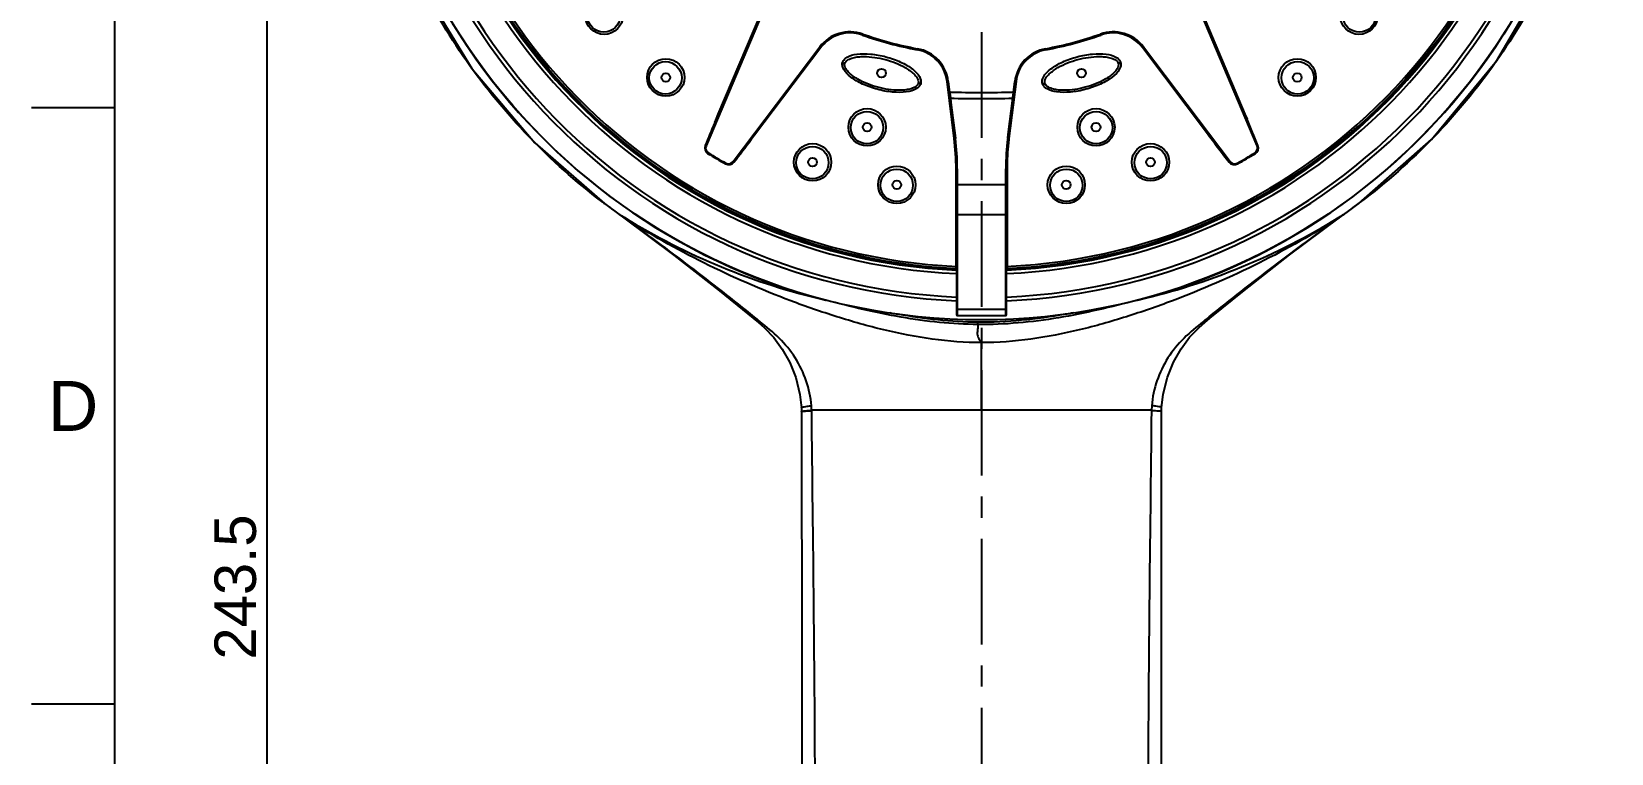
# Model space of a CAD drawing. Header units: millimetres. Extents: x 2652 to 2862, y 294 to 591.
# Drawn here: x 2652.1 to 2747.2, y 439 to 482.5 of the extents above; entities that cross this region are included whole.
import ezdxf

# ---------------------------------------------------------------- set-up
doc = ezdxf.new("R2010")
doc.units = ezdxf.units.MM
doc.header["$LTSCALE"] = 0.1
doc.linetypes.add('CENTERX2', pattern=[101.6, 63.5, -12.7, 12.7, -12.7])
for name, color, linetype in [('CENTER', 1, 'CENTERX2'), ('DIM', 3, 'Continuous'), ('FORM', 7, 'Continuous')]:
    doc.layers.add(name, color=color, linetype=linetype)
doc.styles.get("Standard").update_dxf_attribs({"font": 'arial.ttf'})
doc.dimstyles.new('ISO-25', dxfattribs={"dimtxt": 2.5, "dimasz": 2.5, "dimexe": 1.25, "dimexo": 0.625, "dimtad": 1, "dimlfac": 1.333333, "dimtxsty": 'Standard', "dimcen": 2.5, "dimadec": 0, "dimazin": 0, "dimtfac": 1, "dimtmove": 0, "dimatfit": 3, "dimfxl": 0, "dimarcsym": 0})

# ---------------------------------------------------------------- blocks, each defined once
blk = doc.blocks.new('*D19')
at = {"layer": 'Defpoints', "color": 0}
for p in [(2666.242, 540.393), (2709.416, 540.393), (2709.255, 357.713)]:
    blk.add_point(p, dxfattribs=at)
at = {"layer": 'DIM', "color": 0, "lineweight": -2}
for p, q in [((2708.791, 540.393), (2664.992, 540.393)), ((2666.242, 360.213), (2666.242, 537.893)), ((2708.63, 357.713), (2664.992, 357.713))]:
    blk.add_line(p, q, dxfattribs=at)
at = {"layer": 'DIM', "color": 0}
for points in [[(2665.825, 537.893), (2666.658, 537.893), (2666.242, 540.393)], [(2665.825, 360.213), (2666.658, 360.213), (2666.242, 357.713)]]:
    blk.add_solid(points, dxfattribs=at)
at = {"layer": 'DIM', "color": 0, "insert": (2664.339, 449.053), "char_height": 2.5, "attachment_point": 5, "rotation": 90}
blk.add_mtext('243.5', dxfattribs=at)

msp = doc.modelspace()

# ---------------------------------------------------------------- linework, layer by layer
at = {"color": 7, "linetype": 'Continuous'}
for p, q in [((2696.0404, 483.5577), (2692.6687, 475.5934)), ((2696.009, 483.5768), (2693.3233, 477.2326)), ((2693.3992, 477.5055), (2695.9773, 483.5955)), ((2725.8404, 475.5934), (2722.4688, 483.5577)), ((2725.2043, 477.1892), (2722.5002, 483.5768)), ((2722.5319, 483.5955), (2725.11, 477.5055)), ((2702.1016, 482.3322), (2702.0797, 482.2706)), ((2716.4076, 482.3322), (2716.4295, 482.2706)), ((2694.2973, 474.6531), (2699.5088, 481.5552)), ((2695.3613, 476.0019), (2699.5411, 481.5376)), ((2699.573, 481.5195), (2695.5881, 476.2418)), ((2699.5088, 481.5552), (2699.5411, 481.5376)), ((2699.5411, 481.5376), (2699.573, 481.5195)), ((2705.3951, 481.4497), (2705.3833, 481.3854)), ((2713.1141, 481.4497), (2713.1259, 481.3854)), ((2718.9681, 481.5376), (2718.9361, 481.5195)), ((2722.9211, 476.2418), (2718.9361, 481.5195)), ((2719.0004, 481.5552), (2718.9681, 481.5376)), ((2718.9681, 481.5376), (2722.954, 476.2588)), ((2719.0004, 481.5552), (2724.2119, 474.6531)), ((2707.6041, 476.0429), (2707.1786, 479.4816)), ((2707.2153, 479.4813), (2707.1786, 479.4816)), ((2707.2153, 479.4813), (2707.641, 476.0419)), ((2707.2521, 479.4804), (2707.2153, 479.4813)), ((2707.2521, 479.4804), (2707.3316, 478.8377)), ((2710.8682, 476.0419), (2711.2938, 479.4813)), ((2711.3306, 479.4816), (2710.905, 476.0429)), ((2711.1776, 478.8377), (2711.2571, 479.4804)), ((2711.2571, 479.4804), (2711.2938, 479.4813)), ((2711.2938, 479.4813), (2711.3306, 479.4816)), ((2707.3316, 478.8377), (2707.2949, 478.8388)), ((2707.3316, 478.8377), (2707.3431, 478.7502)), ((2707.3431, 478.7502), (2707.3547, 478.662)), ((2707.3547, 478.662), (2707.3797, 478.471)), ((2707.3797, 478.471), (2707.4117, 478.214)), ((2710.8584, 476.2888), (2711.1294, 478.471)), ((2711.1294, 478.471), (2711.1405, 478.5549)), ((2711.1405, 478.5549), (2711.1518, 478.6415)), ((2711.1518, 478.6415), (2711.1776, 478.8377)), ((2711.1776, 478.8377), (2711.2143, 478.8388)), ((2693.2898, 477.2467), (2693.3992, 477.5055)), ((2693.4303, 477.4856), (2693.3992, 477.5055)), ((2707.4117, 478.214), (2707.6782, 476.0682)), ((2725.0789, 477.4856), (2725.11, 477.5055)), ((2725.11, 477.5055), (2725.2377, 477.2032)), ((2693.1893, 477.0077), (2693.2898, 477.2467)), ((2692.6428, 475.6077), (2692.6191, 475.6195)), ((2692.6687, 475.5934), (2692.6428, 475.6077)), ((2695.5881, 476.2418), (2695.3901, 475.9801)), ((2695.5552, 476.2588), (2695.5881, 476.2418)), ((2707.641, 476.0419), (2707.6041, 476.0429)), ((2707.6782, 476.0682), (2707.6809, 476.0464)), ((2710.8282, 476.0462), (2710.8309, 476.0682)), ((2710.8309, 476.0682), (2710.8584, 476.2888)), ((2710.8682, 476.0419), (2710.905, 476.0429)), ((2722.954, 476.2588), (2722.9211, 476.2418)), ((2725.8404, 475.5934), (2725.8663, 475.6077)), ((2725.8663, 475.6077), (2725.8901, 475.6195)), ((2692.8052, 475.1727), (2692.7801, 475.131)), ((2694.2973, 474.6531), (2694.3227, 474.6379)), ((2694.3227, 474.6379), (2694.3448, 474.6232)), ((2724.1865, 474.6379), (2724.1644, 474.6232)), ((2724.2119, 474.6531), (2724.1865, 474.6379)), ((2725.7039, 475.1727), (2725.7291, 475.131)), ((2693.8647, 474.561), (2693.8412, 474.5184)), ((2707.7174, 468.2703), (2707.7174, 474.2055)), ((2707.7546, 474.1995), (2707.7174, 474.2055)), ((2707.7546, 474.1995), (2707.7546, 465.4258)), ((2707.7921, 474.2281), (2707.7921, 465.3882)), ((2710.7171, 465.3882), (2710.7171, 474.2281)), ((2710.7546, 474.1995), (2710.7918, 474.2055)), ((2710.7546, 465.4258), (2710.7546, 474.1995)), ((2710.7918, 474.2055), (2710.7918, 468.2703)), ((2724.6445, 474.561), (2724.668, 474.5184)), ((2707.7921, 473.2819), (2710.7171, 473.2819)), ((2686.5513, 472.1254), (2686.5514, 472.1323)), ((2731.962, 472.1285), (2731.9578, 472.1323)), ((2687.2645, 471.6025), (2687.7208, 471.2751)), ((2687.4449, 471.4737), (2687.4531, 471.4748)), ((2687.7208, 471.2751), (2687.7319, 471.2807)), ((2707.7921, 471.4777), (2707.7546, 471.4756)), ((2707.7921, 471.4777), (2710.7171, 471.4777)), ((2710.7171, 471.4777), (2710.7546, 471.4756)), ((2730.7882, 471.2751), (2730.7771, 471.2806)), ((2731.0642, 471.4736), (2731.056, 471.4748)), ((2707.736, 468.2693), (2707.7174, 468.2703)), ((2707.7402, 468.2308), (2707.7195, 468.23)), ((2707.7241, 468.2198), (2707.7195, 468.23)), ((2707.7545, 468.2036), (2707.7241, 468.2198)), ((2707.7546, 468.263), (2707.736, 468.2693)), ((2707.7564, 468.2266), (2707.7402, 468.2308)), ((2710.7528, 468.2266), (2710.769, 468.2309)), ((2710.7546, 468.263), (2710.7731, 468.2693)), ((2710.769, 468.2309), (2710.7897, 468.23)), ((2710.7731, 468.2693), (2710.7918, 468.2703)), ((2695.5022, 465.2327), (2695.8205, 464.9698)), ((2707.7921, 465.7841), (2710.7171, 465.7841)), ((2707.7921, 465.3882), (2710.7171, 465.3882)), ((2722.689, 464.97), (2723.0073, 465.2329)), ((2722.9302, 465.2987), (2722.8288, 465.2154)), ((2722.9444, 465.3103), (2722.9302, 465.2987)), ((2709.0321, 464.8501), (2709.0333, 464.9839)), ((2709.2546, 459.6904), (2709.2546, 463.7641)), ((2699.0286, 459.6646), (2699.0288, 459.6903)), ((2719.4809, 459.6903), (2699.0288, 459.6903)), ((2719.4964, 459.9638), (2719.4819, 459.6903))]:
    msp.add_line(p, q, dxfattribs=at)
for points in [[(2709.2546, 540.3995), (2706.3989, 540.2901), (2703.0953, 539.893), (2699.6581, 539.1612), (2696.1224, 538.048), (2692.5491, 536.515), (2689.0008, 534.5289), (2685.5528, 532.068), (2682.2896, 529.1249), (2679.2989, 525.708), (2676.6693, 521.8419), (2674.4789, 517.5503), (2672.7998, 512.8377), (2671.7235, 507.717), (2671.3636, 502.2243), (2671.8403, 496.4973), (2673.2202, 490.7729), (2675.4864, 485.2966), (2678.5602, 480.2624), (2682.3652, 475.7752), (2686.5513, 472.1254)], [(2731.962, 472.1285), (2736.3525, 475.9874), (2740.2866, 480.7371), (2743.3755, 486.0084), (2745.544, 491.589), (2746.7855, 497.2768), (2747.1445, 502.8872), (2746.7065, 508.258), (2745.5778, 513.2911), (2743.859, 517.9402), (2741.6377, 522.1785), (2738.9901, 525.9894), (2735.9975, 529.348), (2732.746, 532.2354), (2729.3195, 534.6476), (2725.7976, 536.5944), (2722.2517, 538.0977), (2718.7434, 539.1892), (2715.3339, 539.9061), (2712.0572, 540.2941), (2709.2546, 540.3995)], [(2686.5513, 472.1253), (2686.7898, 471.948), (2687.2645, 471.6025)], [(2730.7882, 471.2751), (2731.267, 471.6185), (2731.7416, 471.9644), (2731.962, 472.1285)], [(2687.7208, 471.2752), (2690.7303, 469.029), (2693.4732, 466.884), (2695.5022, 465.2327)], [(2723.0073, 465.2329), (2725.058, 466.9016), (2727.8021, 469.0467), (2730.7882, 471.2751)], [(2695.8205, 464.9698), (2696.1798, 464.6575), (2696.7438, 464.0702), (2697.2594, 463.3734), (2697.7079, 462.5678), (2698.0689, 461.6532), (2698.3185, 460.634), (2698.4115, 459.8465)], [(2720.0977, 459.8466), (2720.1954, 460.661), (2720.4487, 461.6795), (2720.8132, 462.5929), (2721.2649, 463.3968), (2721.7833, 464.0914), (2722.3497, 464.6762), (2722.689, 464.97)], [(2698.4193, 459.6017), (2698.4304, 444.255), (2698.426, 428.8092), (2698.3854, 413.6512), (2698.3081, 398.868), (2698.2111, 384.5481)], [(2698.4115, 459.8465), (2698.4142, 459.7991), (2698.4192, 459.6058)], [(2720.3928, 371.0997), (2720.2979, 384.5677), (2720.201, 398.8874), (2720.1237, 413.6712), (2720.0831, 428.8303), (2720.0788, 444.2785), (2720.0899, 459.6017)], [(2720.09, 459.6017), (2720.0948, 459.7953), (2720.0977, 459.8465)]]:
    msp.add_lwpolyline(points, dxfattribs=at)
for centre, radius in [((2709.2546, 502.4404), 37.3125), ((2686.5328, 483.4309), 1.125), ((2686.5112, 483.4128), 0.9759), ((2731.9764, 483.4309), 1.125), ((2731.998, 483.4128), 0.9759), ((2690.2451, 479.7186), 1.125), ((2690.227, 479.697), 0.9759), ((2728.2641, 479.7186), 1.125), ((2728.2822, 479.697), 0.9759), ((2690.2451, 479.7186), 0.2625), ((2703.237, 479.9826), 0.2625), ((2715.2721, 479.9826), 0.2625), ((2728.2641, 479.7186), 0.2625), ((2702.3635, 476.7226), 1.125), ((2702.357, 476.6981), 0.9759), ((2716.1456, 476.7226), 1.125), ((2716.1522, 476.6981), 0.9759), ((2702.3635, 476.7226), 0.2625), ((2716.1456, 476.7226), 0.2625), ((2699.0817, 474.6168), 1.125), ((2719.4275, 474.6168), 1.125), ((2699.072, 474.5903), 0.9759), ((2699.0817, 474.6168), 0.2625), ((2719.4372, 474.5903), 0.9759), ((2719.4275, 474.6168), 0.2625), ((2704.1528, 473.258), 1.125), ((2704.1479, 473.2302), 0.9759), ((2714.3564, 473.258), 1.125), ((2714.3612, 473.2302), 0.9759), ((2704.1528, 473.258), 0.2625), ((2714.3564, 473.258), 0.2625)]:
    msp.add_circle(centre, radius, dxfattribs=at)
for centre, radius, start, end in [((2709.2546, 502.4404), 37.3244, 284.556049, 255.443951), ((2709.2546, 502.4404), 36.1928, 272.382002, 267.617997), ((2709.2546, 502.4404), 35.966, 272.397014, 267.60299), ((2709.2546, 502.4404), 34.5557, 272.494854, 267.505147), ((2709.2546, 502.4404), 34.35, 272.510545, 267.489452), ((2709.2546, 502.4404), 34.275, 272.507476, 267.492521), ((2709.2546, 502.4404), 34.2448, 272.569312, 267.430688), ((2709.2546, 502.4404), 34.125, 272.519442, 267.480558), ((2701.3348, 480.1765), 2.288, 70.418352, 142.941315), ((2701.3367, 480.1818), 2.25, 70.418353, 142.944788), ((2701.3384, 480.1865), 2.212, 70.418293, 142.944847), ((2709.2546, 502.4404), 21.4079, 250.418353, 259.581647), ((2709.2546, 502.4404), 21.375, 250.418353, 259.581647), ((2709.2546, 502.4404), 21.3426, 250.418353, 259.581647), ((2709.2546, 502.4404), 21.3426, 280.418353, 289.581647), ((2709.2546, 502.4404), 21.375, 280.418353, 289.581647), ((2709.2546, 502.4404), 21.4079, 280.418353, 289.581647), ((2717.1744, 480.1765), 2.2881, 37.060715, 109.581482), ((2717.1725, 480.1818), 2.25, 37.055212, 109.581647), ((2717.1708, 480.1865), 2.212, 37.057658, 109.579597), ((2704.9833, 479.2099), 2.212, 7.057658, 79.579597), ((2704.9824, 479.2049), 2.25, 7.055212, 79.581647), ((2704.9813, 479.1993), 2.2881, 7.055549, 79.58131), ((2713.5278, 479.1994), 2.288, 100.419817, 172.943208), ((2713.5268, 479.2049), 2.25, 100.418353, 172.944788), ((2713.5259, 479.2099), 2.212, 100.418293, 172.944847), ((2709.2546, 558.0149), 79.2005, 268.608725, 271.391256), ((2709.2546, 552.0614), 73.6143, 268.540586, 271.459391), ((2802.9409, 430.8472), 119.0638, 157.188849, 157.910645), ((2921.8582, 380.566), 248.1383, 157.072417, 157.479185), ((2498.2341, 381.2259), 246.4231, 22.520083, 22.919535), ((2611.399, 429.1373), 123.5701, 22.097011, 22.890834), ((2692.9857, 475.4721), 0.3982, 157.978378, 238.919059), ((2692.9829, 475.4673), 0.3679, 157.553801, 238.90901), ((2692.9796, 475.4617), 0.3376, 157.070822, 238.899323), ((2498.7695, 624.5822), 246.4231, 322.520083, 322.919535), ((2596.8445, 550.5343), 123.5701, 322.097011, 322.890834), ((2692.7439, 474.2047), 14.9735, 0.003343, 7.051868), ((2692.7546, 474.1995), 15, 0, 7.055212), ((2692.8667, 474.2281), 14.9254, 0.000014, 6.9973), ((2725.6422, 474.2281), 14.9252, 173.003408, 179.999996), ((2725.7546, 474.1995), 15, 172.944788, 180), ((2725.7616, 474.205), 14.9698, 173.924003, 179.997863), ((2725.7514, 474.2055), 14.9597, 172.9448, 173.921854), ((2826.685, 554.411), 129.9129, 216.992088, 217.891895), ((2929.4991, 632.0347), 258.7025, 217.023517, 217.474507), ((2725.5296, 475.4617), 0.3376, 301.100628, 22.944784), ((2725.5263, 475.4673), 0.3679, 301.090575, 22.446615), ((2725.5235, 475.4721), 0.3982, 301.080852, 22.021822), ((2709.2546, 502.4404), 31.8937, 238.899375, 241.100626), ((2709.2546, 502.4404), 31.869, 238.899376, 241.100624), ((2709.2546, 502.4404), 31.8451, 238.899376, 241.100624), ((2694.0338, 474.867), 0.3982, 241.081052, 322.021622), ((2694.031, 474.8621), 0.3679, 241.091002, 322.446189), ((2694.0279, 474.8565), 0.3376, 241.100628, 322.944784), ((2724.4754, 474.867), 0.3982, 217.978378, 298.919059), ((2724.4782, 474.8621), 0.3679, 217.553801, 298.90901), ((2724.4813, 474.8565), 0.3376, 217.055326, 298.899261), ((2709.2546, 502.4404), 31.8451, 298.899376, 301.100624), ((2709.2546, 502.4404), 31.869, 298.899376, 301.100624), ((2709.2546, 502.4404), 31.8937, 298.899375, 301.100626), ((2709.3617, 502.505), 37.9844, 232.786481, 233.092952), ((2712.6605, 506.9894), 43.5511, 233.165654, 234.633828), ((2705.8386, 507.0033), 43.5682, 305.366306, 306.834058), ((2709.1295, 502.5284), 38.0139, 306.907471, 307.086967), ((2661.4075, 433.7724), 45.8241, 54.93771, 55.362568), ((2709.0169, 505.9133), 40.6326, 237.947097, 238.411308), ((2709.12, 506.0953), 40.8417, 238.421879, 256.915545), ((2709.3892, 506.0955), 40.8418, 283.084472, 301.578062), ((2709.4848, 505.926), 40.6473, 301.588291, 302.052174), ((2757.0892, 433.7899), 45.8025, 124.637231, 125.062284), ((2708.1217, 468.2703), 0.4043, 179.996067, 181.855777), ((2708.0991, 468.2693), 0.3816, 181.82747, 185.912344), ((2710.4029, 468.2699), 0.3889, 354.117041, 0.059045), ((2621.5212, 375.0548), 116.7412, 50.422159, 50.626315), ((2711.2711, 503.9615), 39.13, 258.88476, 259.636481), ((2707.7921, 465.4257), 0.0375, 180, 270), ((2710.7171, 465.4257), 0.0375, 270, 0), ((2707.2195, 504.0594), 39.2296, 280.369196, 281.147865), ((2797.1416, 374.8683), 116.9829, 129.438189, 129.577661), ((2695.4007, 459.6359), 3.627, 0.859865, 5.186336)]:
    msp.add_arc(centre, radius, start, end, dxfattribs=at)
for points, knots in [([(2686.3893, 472.2548), (2683.2705, 474.6232), (2677.7316, 480.3716), (2672.4808, 491.0872), (2670.7534, 502.904), (2672.7279, 514.677), (2678.2099, 525.2788), (2686.6775, 533.6919), (2697.303, 539.1068), (2705.1799, 540.376), (2709.0942, 540.3935)], [0, 0, 0, 0, 0.1250245, 0.2500885, 0.3751305, 0.5001289, 0.6251007, 0.7500707, 0.8750369, 1, 1, 1, 1]), ([(2709.416, 540.3935), (2713.3338, 540.3759), (2721.218, 539.1042), (2731.8511, 533.6792), (2740.3208, 525.2515), (2745.7975, 514.6325), (2747.7577, 502.8439), (2746.0082, 491.0196), (2740.733, 480.3069), (2735.1788, 474.567), (2732.0529, 472.204)], [0, 0, 0, 0, 0.1249669, 0.2499402, 0.3749161, 0.4999089, 0.6249455, 0.749992, 0.8750088, 1, 1, 1, 1]), ([(2700.8826, 480.6135), (2700.8814, 480.609), (2700.8986, 480.5973), (2700.9235, 480.5853), (2700.9684, 480.5686), (2701.0014, 480.5588), (2701.0197, 480.5539)], [0, 0, 0, 0, 0.092462, 0.3081282, 0.6262635, 1, 1, 1, 1]), ([(2705.4499, 479.1263), (2705.4109, 479.0898), (2705.2343, 478.9607), (2704.7551, 478.8154), (2703.9131, 478.8079), (2702.9682, 478.9792), (2702.0642, 479.3033), (2701.3387, 479.7308), (2700.9872, 480.1061), (2700.9, 480.3152), (2700.8848, 480.3749)], [0, 0, 0, 0, 0.052161, 0.1998773, 0.3475937, 0.49531, 0.6430264, 0.7907427, 0.9384591, 1, 1, 1, 1]), ([(2700.9595, 480.7679), (2701.0084, 480.8323), (2701.1951, 480.991), (2701.719, 481.1499), (2702.561, 481.1574), (2703.5059, 480.9861), (2704.4099, 480.662), (2705.1354, 480.2345), (2705.5718, 479.7686), (2705.6258, 479.4798), (2705.5915, 479.3518)], [0, 0, 0, 0, 0.0756565, 0.2077056, 0.3397546, 0.4718037, 0.6038528, 0.7359019, 0.8679509, 1, 1, 1, 1]), ([(2705.443, 479.3686), (2705.4158, 479.2674), (2705.2366, 479.1095), (2704.9358, 479.0088), (2704.6142, 478.9555), (2704.182, 478.9374), (2703.6411, 478.9827), (2703.0047, 479.1157), (2702.3872, 479.3187), (2701.896, 479.5499), (2701.5308, 479.7817), (2701.279, 479.9887), (2701.0688, 480.2263), (2700.9925, 480.4527), (2701.0197, 480.5539)], [0, 0, 0, 0, 0.0608504, 0.1233266, 0.1860348, 0.2488153, 0.3743764, 0.5000029, 0.6256285, 0.7511919, 0.8139741, 0.8766836, 0.9391597, 1, 1, 1, 1]), ([(2701.0197, 480.5539), (2701.0468, 480.655), (2701.2258, 480.8129), (2701.5264, 480.9136), (2701.8479, 480.9669), (2702.2801, 480.9851), (2702.8212, 480.9399), (2703.4579, 480.8068), (2704.0758, 480.6037), (2704.5671, 480.3723), (2704.9323, 480.1404), (2705.184, 479.9335), (2705.394, 479.696), (2705.4701, 479.4698), (2705.443, 479.3686)], [0, 0, 0, 0, 0.0608102, 0.1232298, 0.1859116, 0.2486907, 0.3742977, 0.5000027, 0.6257066, 0.751316, 0.8140968, 0.8767799, 0.9391995, 1, 1, 1, 1]), ([(2712.9272, 479.6168), (2712.9428, 479.6682), (2713.0312, 479.8687), (2713.3738, 480.2345), (2714.0993, 480.662), (2715.0033, 480.9861), (2715.9482, 481.1574), (2716.7902, 481.1499), (2717.3239, 480.9881), (2717.5121, 480.8225), (2717.5616, 480.7515)], [0, 0, 0, 0, 0.0509373, 0.194275, 0.3376126, 0.4809502, 0.6242879, 0.7676255, 0.9109632, 1, 1, 1, 1]), ([(2717.6168, 480.3475), (2717.6012, 480.2964), (2717.5128, 480.0962), (2717.1704, 479.7308), (2716.445, 479.3033), (2715.541, 478.9792), (2714.5961, 478.8079), (2713.7541, 478.8154), (2713.262, 478.9646), (2713.0819, 479.102), (2713.0389, 479.1462)], [0, 0, 0, 0, 0.0521788, 0.1998955, 0.3476122, 0.4953288, 0.6430455, 0.7907621, 0.9384788, 1, 1, 1, 1]), ([(2713.0662, 479.3686), (2713.0391, 479.4698), (2713.1152, 479.696), (2713.3252, 479.9335), (2713.5769, 480.1405), (2713.9421, 480.3723), (2714.4334, 480.6037), (2715.0513, 480.8068), (2715.688, 480.9399), (2716.2292, 480.9851), (2716.6614, 480.9669), (2716.9828, 480.9135), (2717.2834, 480.8128), (2717.4624, 480.655), (2717.4895, 480.5539)], [0, 0, 0, 0, 0.0608102, 0.1232298, 0.1859116, 0.2486906, 0.3742977, 0.5000026, 0.6257065, 0.7513159, 0.8140967, 0.8767798, 0.9391995, 1, 1, 1, 1]), ([(2717.4895, 480.5539), (2717.5166, 480.4527), (2717.4404, 480.2263), (2717.2302, 479.9886), (2716.9783, 479.7817), (2716.6131, 479.5499), (2716.122, 479.3187), (2715.5044, 479.1157), (2714.8681, 478.9827), (2714.3271, 478.9374), (2713.895, 478.9555), (2713.5734, 479.0088), (2713.2725, 479.1095), (2713.0933, 479.2674), (2713.0662, 479.3686)], [0, 0, 0, 0, 0.0608504, 0.1233266, 0.1860348, 0.2488152, 0.3743763, 0.5000028, 0.6256284, 0.7511918, 0.813974, 0.8766835, 0.9391597, 1, 1, 1, 1]), ([(2717.6266, 480.6135), (2717.6278, 480.609), (2717.6106, 480.5973), (2717.5857, 480.5853), (2717.5408, 480.5686), (2717.5078, 480.5588), (2717.4895, 480.5539)], [0, 0, 0, 0, 0.0924664, 0.3081321, 0.6262656, 1, 1, 1, 1]), ([(2705.5915, 479.3518), (2705.5903, 479.3473), (2705.5695, 479.3457), (2705.542, 479.3478), (2705.4947, 479.3558), (2705.4612, 479.3638), (2705.443, 479.3686)], [0, 0, 0, 0, 0.0924664, 0.3081321, 0.6262656, 1, 1, 1, 1]), ([(2707.3797, 478.471), (2707.3705, 478.47), (2707.3585, 478.4678), (2707.3419, 478.4586), (2707.3425, 478.4537)], [0, 0, 0, 0, 0.6541161, 1, 1, 1, 1]), ([(2711.1294, 478.471), (2711.1386, 478.47), (2711.1507, 478.4678), (2711.1673, 478.4586), (2711.1667, 478.4537)], [0, 0, 0, 0, 0.6541146, 1, 1, 1, 1]), ([(2712.9177, 479.3518), (2712.9189, 479.3473), (2712.9397, 479.3457), (2712.9672, 479.3478), (2713.0144, 479.3558), (2713.0479, 479.3638), (2713.0662, 479.3686)], [0, 0, 0, 0, 0.092462, 0.3081282, 0.6262635, 1, 1, 1, 1]), ([(2707.6782, 476.0682), (2707.6732, 476.0678), (2707.6585, 476.0653), (2707.6397, 476.0526), (2707.641, 476.0419)], [0, 0, 0, 0, 0.319903, 1, 1, 1, 1]), ([(2710.8309, 476.0682), (2710.836, 476.0678), (2710.8507, 476.0653), (2710.8695, 476.0526), (2710.8682, 476.0419)], [0, 0, 0, 0, 0.3199029, 1, 1, 1, 1]), ([(2707.7921, 474.2281), (2707.7873, 474.2281), (2707.771, 474.2263), (2707.7546, 474.2112), (2707.7546, 474.1995)], [0, 0, 0, 0, 0.2920341, 1, 1, 1, 1]), ([(2710.7171, 474.2281), (2710.7219, 474.2281), (2710.7382, 474.2263), (2710.7546, 474.2112), (2710.7546, 474.1995)], [0, 0, 0, 0, 0.2920339, 1, 1, 1, 1]), ([(2707.7921, 473.2819), (2707.7827, 473.2819), (2707.764, 473.2762), (2707.7546, 473.2581), (2707.7546, 473.2497)], [0, 0, 0, 0, 0.5269644, 1, 1, 1, 1]), ([(2710.7171, 473.2819), (2710.7265, 473.2819), (2710.7452, 473.2762), (2710.7546, 473.2581), (2710.7546, 473.2497)], [0, 0, 0, 0, 0.5269644, 1, 1, 1, 1]), ([(2695.579, 465.2987), (2694.943, 465.82), (2693.6532, 466.8409), (2691.0508, 468.8528), (2689.066, 470.3187), (2687.7319, 471.2807)], [0, 0, 0, 0, 0.2499965, 0.5000055, 1, 1, 1, 1]), ([(2709.2546, 463.7641), (2708.2641, 463.7641), (2706.2826, 463.9103), (2703.3717, 464.4886), (2700.5326, 465.2903), (2696.8784, 466.5577), (2692.5437, 468.4433), (2689.2784, 470.2904), (2687.7319, 471.2807)], [0, 0, 0, 0, 0.128942, 0.257665, 0.385766, 0.5127013, 0.760944, 1, 1, 1, 1]), ([(2730.7771, 471.2806), (2729.2307, 470.2903), (2725.9654, 468.4433), (2721.6308, 466.5577), (2717.9767, 465.2903), (2715.1376, 464.4886), (2712.2266, 463.9103), (2710.2451, 463.7641), (2709.2546, 463.7641)], [0, 0, 0, 0, 0.2390535, 0.4872937, 0.6142286, 0.7423294, 0.8710548, 1, 1, 1, 1]), ([(2730.7771, 471.2806), (2729.4456, 470.3204), (2727.4644, 468.8574), (2724.8668, 466.8493), (2723.5793, 465.8305), (2722.9444, 465.3103)], [0, 0, 0, 0, 0.4999944, 0.7500032, 1, 1, 1, 1]), ([(2710.7897, 468.23), (2710.7874, 468.221), (2710.7722, 468.2049), (2710.7526, 468.203), (2710.7428, 468.2017)], [0, 0, 0, 0, 0.4870761, 1, 1, 1, 1]), ([(2709.0321, 464.8501), (2707.484, 464.8639), (2704.3867, 465.1958), (2701.374, 465.926), (2699.874, 466.314)], [0, 0, 0, 0, 0.4998003, 1, 1, 1, 1]), ([(2718.6352, 466.314), (2717.0635, 465.9074), (2713.9059, 465.1441), (2710.6539, 464.8356), (2709.0321, 464.8501)], [0, 0, 0, 0, 0.5002397, 1, 1, 1, 1]), ([(2695.5022, 465.2327), (2695.5042, 465.231), (2695.5143, 465.2378), (2695.5377, 465.2563), (2695.5615, 465.2808), (2695.579, 465.2987)], [0, 0, 0, 0, 0.0757291, 0.2654708, 1, 1, 1, 1]), ([(2707.7921, 465.7841), (2707.7827, 465.7841), (2707.7644, 465.7893), (2707.7546, 465.8069), (2707.7546, 465.815)], [0, 0, 0, 0, 0.5339618, 1, 1, 1, 1]), ([(2710.7171, 465.7841), (2710.7264, 465.7841), (2710.7448, 465.7893), (2710.7546, 465.8069), (2710.7546, 465.815)], [0, 0, 0, 0, 0.5339618, 1, 1, 1, 1]), ([(2723.0073, 465.2329), (2723.0053, 465.2313), (2722.9951, 465.2379), (2722.9716, 465.2564), (2722.9477, 465.2808), (2722.9302, 465.2987)], [0, 0, 0, 0, 0.0761128, 0.2658667, 1, 1, 1, 1]), ([(2695.8205, 464.9698), (2695.8227, 464.968), (2695.8333, 464.9738), (2695.8578, 464.9927), (2695.8822, 465.0164), (2695.9001, 465.0342)], [0, 0, 0, 0, 0.0795324, 0.2695379, 1, 1, 1, 1]), ([(2699.0128, 459.9637), (2698.9669, 460.4723), (2698.7517, 461.4826), (2698.0852, 462.8775), (2697.1041, 464.0774), (2696.2946, 464.7077), (2695.9001, 465.0342)], [0, 0, 0, 0, 0.2497363, 0.4996869, 0.7495177, 1, 1, 1, 1]), ([(2709.0321, 464.8501), (2709.0261, 464.7767), (2709.0288, 464.6134), (2708.9915, 464.4047), (2708.9945, 464.2118), (2709.0679, 463.9976), (2709.1752, 463.8559), (2709.2546, 463.7641)], [0, 0, 0, 0, 0.1907979, 0.4213214, 0.5478246, 0.6855137, 1, 1, 1, 1]), ([(2722.6091, 465.0342), (2722.2146, 464.7077), (2721.4051, 464.0775), (2720.424, 462.8775), (2719.7575, 461.4827), (2719.5423, 460.4723), (2719.4964, 459.9638)], [0, 0, 0, 0, 0.2504746, 0.500302, 0.7502547, 1, 1, 1, 1]), ([(2722.689, 464.97), (2722.6818, 464.9643), (2722.6479, 465.0024), (2722.627, 465.0165), (2722.6091, 465.0342)], [0, 0, 0, 0, 0.266201, 1, 1, 1, 1]), ([(2698.3832, 371.5719), (2698.5082, 378.3155), (2698.8342, 392.2827), (2699.162, 410.0092), (2699.2629, 424.8254), (2699.2483, 436.3012), (2699.1717, 447.9391), (2699.0658, 455.7445), (2699.0286, 459.6646)], [0, 0, 0, 0, 0.2296684, 0.4757387, 0.6037063, 0.7341877, 0.8665091, 1, 1, 1, 1]), ([(2698.4117, 459.8466), (2698.4114, 459.8516), (2698.4267, 459.8636), (2698.4769, 459.8813), (2698.5935, 459.9073), (2698.7795, 459.9358), (2698.9284, 459.9543), (2699.0128, 459.9637)], [0, 0, 0, 0, 0.0247495, 0.0772129, 0.2741755, 0.5878087, 1, 1, 1, 1]), ([(2698.4194, 459.6058), (2698.4194, 459.6075), (2698.425, 459.6191), (2698.4386, 459.6222), (2698.4483, 459.6255)], [0, 0, 0, 0, 0.1457495, 1, 1, 1, 1]), ([(2698.4195, 459.6017), (2698.4195, 459.603), (2698.4256, 459.6129), (2698.4377, 459.6142), (2698.4466, 459.6166)], [0, 0, 0, 0, 0.1282723, 1, 1, 1, 1]), ([(2698.4466, 459.6166), (2698.5129, 459.6345), (2698.709, 459.6472), (2698.9026, 459.6597), (2699.0286, 459.6646)], [0, 0, 0, 0, 0.3526201, 1, 1, 1, 1]), ([(2698.4483, 459.6255), (2698.5139, 459.6477), (2698.7098, 459.6662), (2698.9023, 459.6835), (2699.0273, 459.6912)], [0, 0, 0, 0, 0.355913, 1, 1, 1, 1]), ([(2719.4809, 459.6903), (2719.4436, 455.7691), (2719.3377, 447.9614), (2719.2609, 436.3201), (2719.2463, 424.8409), (2719.347, 410.0203), (2719.6749, 392.2887), (2720.0009, 378.3174), (2720.126, 371.5719)], [0, 0, 0, 0, 0.13349, 0.2658119, 0.3962938, 0.524261, 0.7703342, 1, 1, 1, 1]), ([(2720.0897, 459.6018), (2720.0897, 459.6063), (2720.0721, 459.6147), (2720.0439, 459.6213), (2719.9918, 459.6301), (2719.8883, 459.6418), (2719.7149, 459.6544), (2719.5656, 459.6613), (2719.4806, 459.6646)], [0, 0, 0, 0, 0.0222296, 0.0738569, 0.1570235, 0.2709514, 0.5858509, 1, 1, 1, 1]), ([(2720.0975, 459.8466), (2720.0978, 459.8517), (2720.0824, 459.8636), (2720.0323, 459.8813), (2719.9157, 459.9073), (2719.7297, 459.9358), (2719.5807, 459.9543), (2719.4964, 459.9638)], [0, 0, 0, 0, 0.0247499, 0.0772136, 0.2741765, 0.5878093, 1, 1, 1, 1])]:
    msp.add_open_spline(points, degree=3, knots=knots, dxfattribs=at)
for points in [[(2700.8848, 480.3749), (2700.8634, 480.4586), (2700.8626, 480.5388), (2700.8826, 480.6135)], [(2700.8826, 480.6135), (2700.8972, 480.6682), (2700.9231, 480.7199), (2700.9595, 480.7679)], [(2717.5616, 480.7515), (2717.5918, 480.7081), (2717.6136, 480.662), (2717.6266, 480.6135)], [(2717.6266, 480.6135), (2717.6488, 480.5307), (2717.6453, 480.4411), (2717.6168, 480.3475)], [(2712.9177, 479.3518), (2712.8956, 479.4343), (2712.8989, 479.5236), (2712.9272, 479.6168)], [(2705.5915, 479.3518), (2705.5693, 479.269), (2705.5215, 479.193), (2705.4499, 479.1263)], [(2713.0389, 479.1462), (2712.9786, 479.208), (2712.9377, 479.2771), (2712.9177, 479.3518)], [(2709.0333, 464.9839), (2707.4247, 464.9984), (2705.8143, 465.1807), (2704.2319, 465.4699)], [(2714.2805, 465.4705), (2712.5526, 465.1545), (2710.7898, 464.968), (2709.0333, 464.9839)]]:
    msp.add_open_spline(points, degree=3, dxfattribs=at)
at = {"layer": 'CENTER'}
msp.add_line((2709.2546, 543.3938), (2709.2546, 354.7133), dxfattribs=at)
at = {"layer": 'FORM'}
for p, q in [((2657.0613, 585.5136), (2657.0613, 298.5136)), ((2657.0613, 477.8886), (2652.0613, 477.8886)), ((2657.0613, 442.0136), (2652.0613, 442.0136))]:
    msp.add_line(p, q, dxfattribs=at)
for p in [(2657.0613, 477.8886), (2657.0613, 442.0136)]:
    msp.add_point(p, dxfattribs=at)

# ---------------------------------------------------------------- texts
at = {"layer": 'FORM', "insert": (2654.5613, 459.9511), "char_height": 3, "attachment_point": 5}
msp.add_mtext_dynamic_manual_height_columns('D', width=5, gutter_width=12.5, heights=[0], dxfattribs=at)

# ---------------------------------------------------------------- dimensions: what is measured, and where the dimension line sits
at = {"layer": 'DIM'}
dim = msp.add_linear_dim(base=(2666.2416, 540.3935), p1=(2709.2547, 357.7133), p2=(2709.4164, 540.3935), angle=90, text='243.5', dimstyle='ISO-25', dxfattribs=at)
dim.commit()
dim.dimension.update_dxf_attribs({"geometry": '*D19', "text_midpoint": (2664.3393, 449.0534)})

doc.saveas('drawing.dxf')
